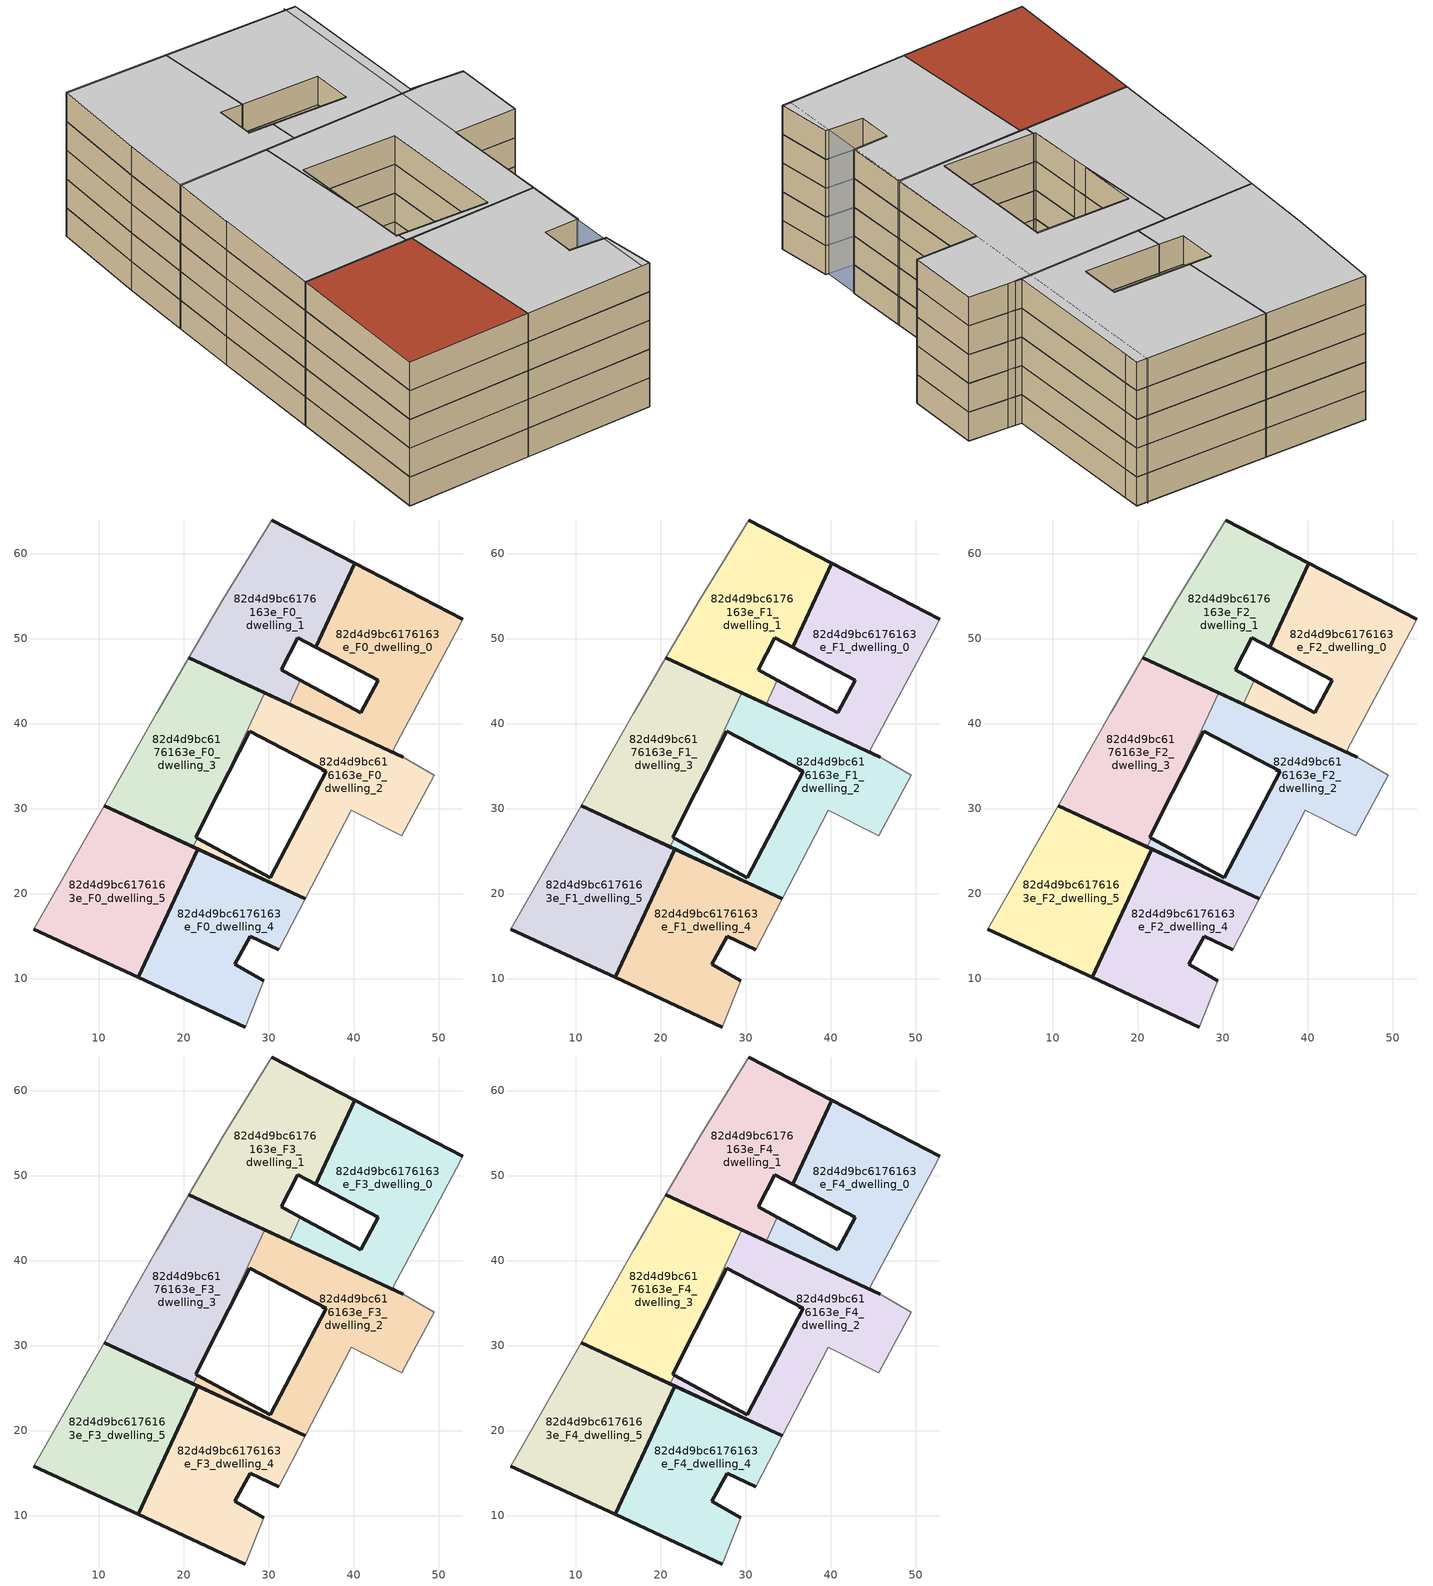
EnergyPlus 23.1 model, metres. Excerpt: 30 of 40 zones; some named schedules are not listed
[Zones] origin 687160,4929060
82d4d9bc6176163e_F0_dwelling_0
 floor ground (EU_floor_Construction): 45.83,36.04 44.6,36.77 52.02,50.81 52.78,52.29 40.11,58.87 35.52,48.97 42.85,45.1 40.82,41.25 33.71,45.07 32.41,42.26 z0
 wall outside (EU_wall_Construction): 45.83,36.04 32.41,42.26 / 33.71,45.07 40.82,41.25 42.85,45.1 35.52,48.97 40.11,58.87 52.78,52.29 z0:3
 wall adiabatic (EU_wall_Construction): 52.78,52.29 52.02,50.81 44.6,36.77 45.83,36.04 z0:3
 wall to 82d4d9bc6176163e_F0_dwelling_1 (EU_wall_Construction): 32.41,42.26 33.71,45.07 z0:3
82d4d9bc6176163e_F0_dwelling_1
 floor ground (EU_floor_Construction): 33.71,45.07 31.43,46.3 33.42,50.07 35.52,48.97 40.11,58.87 30.36,63.94 24.56,54.54 20.59,47.75 32.41,42.26 z0
 wall outside (EU_wall_Construction): 32.41,42.26 20.59,47.75 / 30.36,63.94 40.11,58.87 35.52,48.97 33.42,50.07 31.43,46.3 33.71,45.07 z0:3
 wall adiabatic (EU_wall_Construction): 20.59,47.75 24.56,54.54 30.36,63.94 z0:3
82d4d9bc6176163e_F0_dwelling_2
 floor ground (EU_floor_Construction): 45.61,26.82 49.44,33.89 45.83,36.04 29.5,43.61 24.05,31.85 27.78,39.09 36.73,34.41 30.14,21.87 21.58,26.53 21.09,25.48 34.27,19.37 39.67,29.8 z0
 wall outside (EU_wall_Construction): 21.58,26.53 30.14,21.87 36.73,34.41 27.78,39.09 24.05,31.85 / 29.5,43.61 45.83,36.04 / 34.27,19.37 21.09,25.48 z0:3
 wall adiabatic (EU_wall_Construction): 45.83,36.04 49.44,33.89 45.61,26.82 39.67,29.8 34.27,19.37 z0:3
 wall to 82d4d9bc6176163e_F0_dwelling_3 (EU_wall_Construction): 21.09,25.48 21.58,26.53 / 24.05,31.85 29.5,43.61 z0:3
82d4d9bc6176163e_F0_dwelling_3
 floor ground (EU_floor_Construction): 21.58,26.53 21.37,26.64 24.05,31.85 29.5,43.61 20.59,47.75 16.84,41.32 16.81,41.26 10.61,30.35 21.09,25.48 z0
 wall outside (EU_wall_Construction): 20.59,47.75 29.5,43.61 / 24.05,31.85 21.37,26.64 21.58,26.53 / 21.09,25.48 10.61,30.35 z0:3
 wall adiabatic (EU_wall_Construction): 10.61,30.35 16.81,41.26 16.84,41.32 20.59,47.75 z0:3
82d4d9bc6176163e_F0_dwelling_4
 floor ground (EU_floor_Construction): 27.21,4.3 29.42,9.73 26.01,11.7 27.8,14.97 31.18,13.4 34.27,19.37 21.63,25.24 14.62,10.14 z0
 wall outside (EU_wall_Construction): 31.18,13.4 27.8,14.97 26.01,11.7 29.42,9.73 / 27.21,4.3 14.62,10.14 21.63,25.24 34.27,19.37 z0:3
 wall adiabatic (EU_wall_Construction): 34.27,19.37 31.18,13.4 / 29.42,9.73 27.21,4.3 z0:3
82d4d9bc6176163e_F0_dwelling_5
 floor ground (EU_floor_Construction): 14.62,10.14 21.63,25.24 10.61,30.35 2.37,15.82 z0
 wall outside (EU_wall_Construction): 10.61,30.35 21.63,25.24 14.62,10.14 2.37,15.82 z0:3
 wall adiabatic (EU_wall_Construction): 2.37,15.82 10.61,30.35 z0:3
82d4d9bc6176163e_F1_dwelling_0
 floor to 82d4d9bc6176163e_F0_dwelling_0 (EU_floor_Construction): 45.83,36.04 44.6,36.77 52.02,50.81 52.78,52.29 40.11,58.87 35.52,48.97 42.85,45.1 40.82,41.25 33.71,45.07 32.41,42.26 z3
 wall outside (EU_wall_Construction): 45.83,36.04 32.41,42.26 / 33.71,45.07 40.82,41.25 42.85,45.1 35.52,48.97 40.11,58.87 52.78,52.29 z3:6
 wall adiabatic (EU_wall_Construction): 52.78,52.29 52.02,50.81 44.6,36.77 45.83,36.04 z3:6
 wall to 82d4d9bc6176163e_F1_dwelling_1 (EU_wall_Construction): 32.41,42.26 33.71,45.07 z3:6
82d4d9bc6176163e_F1_dwelling_1
 floor to 82d4d9bc6176163e_F0_dwelling_1 (EU_floor_Construction): 33.71,45.07 31.43,46.3 33.42,50.07 35.52,48.97 40.11,58.87 30.36,63.94 24.56,54.54 20.59,47.75 32.41,42.26 z3
 wall outside (EU_wall_Construction): 32.41,42.26 20.59,47.75 / 30.36,63.94 40.11,58.87 35.52,48.97 33.42,50.07 31.43,46.3 33.71,45.07 z3:6
 wall adiabatic (EU_wall_Construction): 20.59,47.75 24.56,54.54 30.36,63.94 z3:6
82d4d9bc6176163e_F1_dwelling_2
 floor to 82d4d9bc6176163e_F0_dwelling_2 (EU_floor_Construction): 45.61,26.82 49.44,33.89 45.83,36.04 29.5,43.61 24.04,31.85 27.78,39.09 36.73,34.41 30.14,21.87 21.58,26.53 21.09,25.48 34.27,19.37 39.67,29.8 z3
 wall outside (EU_wall_Construction): 21.58,26.53 30.14,21.87 36.73,34.41 27.78,39.09 24.05,31.85 / 29.5,43.61 45.83,36.04 / 34.27,19.37 21.09,25.48 z3:6
 wall adiabatic (EU_wall_Construction): 45.83,36.04 49.44,33.89 45.61,26.82 39.67,29.8 34.27,19.37 z3:6
 wall to 82d4d9bc6176163e_F1_dwelling_3 (EU_wall_Construction): 21.09,25.48 21.58,26.53 / 24.05,31.85 29.5,43.61 z3:6
82d4d9bc6176163e_F1_dwelling_3
 floor to 82d4d9bc6176163e_F0_dwelling_3 (EU_floor_Construction): 21.58,26.53 21.37,26.64 24.04,31.85 29.5,43.61 20.59,47.75 16.84,41.32 16.81,41.26 10.61,30.35 21.09,25.48 z3
 wall outside (EU_wall_Construction): 20.59,47.75 29.5,43.61 / 24.05,31.85 21.37,26.64 21.58,26.53 / 21.09,25.48 10.61,30.35 z3:6
 wall adiabatic (EU_wall_Construction): 10.61,30.35 16.81,41.26 16.84,41.32 20.59,47.75 z3:6
82d4d9bc6176163e_F1_dwelling_4
 floor to 82d4d9bc6176163e_F0_dwelling_4 (EU_floor_Construction): 27.21,4.3 29.42,9.73 26.01,11.7 27.8,14.97 31.18,13.4 34.27,19.37 21.63,25.24 14.62,10.14 z3
 wall outside (EU_wall_Construction): 31.18,13.4 27.8,14.97 26.01,11.7 29.42,9.73 / 27.21,4.3 14.62,10.14 21.63,25.24 34.27,19.37 z3:6
 wall adiabatic (EU_wall_Construction): 34.27,19.37 31.18,13.4 / 29.42,9.73 27.21,4.3 z3:6
82d4d9bc6176163e_F1_dwelling_5
 floor to 82d4d9bc6176163e_F0_dwelling_5 (EU_floor_Construction): 14.62,10.14 21.63,25.24 10.61,30.35 2.37,15.82 z3
 wall outside (EU_wall_Construction): 10.61,30.35 21.63,25.24 14.62,10.14 2.37,15.82 z3:6
 wall adiabatic (EU_wall_Construction): 2.37,15.82 10.61,30.35 z3:6
82d4d9bc6176163e_F2_dwelling_0
 floor to 82d4d9bc6176163e_F1_dwelling_0 (EU_floor_Construction): 45.83,36.04 44.6,36.77 52.02,50.81 52.78,52.29 40.11,58.87 35.52,48.97 42.85,45.1 40.82,41.25 33.71,45.07 32.41,42.26 z6
 wall outside (EU_wall_Construction): 45.83,36.04 32.41,42.26 / 33.71,45.07 40.82,41.25 42.85,45.1 35.52,48.97 40.11,58.87 52.78,52.29 z6:9
 wall adiabatic (EU_wall_Construction): 52.78,52.29 52.02,50.81 44.6,36.77 45.83,36.04 z6:9
 wall to 82d4d9bc6176163e_F2_dwelling_1 (EU_wall_Construction): 32.41,42.26 33.71,45.07 z6:9
82d4d9bc6176163e_F2_dwelling_1
 floor to 82d4d9bc6176163e_F1_dwelling_1 (EU_floor_Construction): 33.71,45.07 31.43,46.3 33.42,50.07 35.52,48.97 40.11,58.87 30.36,63.94 24.56,54.54 20.59,47.75 32.41,42.26 z6
 wall outside (EU_wall_Construction): 32.41,42.26 20.59,47.75 / 30.36,63.94 40.11,58.87 35.52,48.97 33.42,50.07 31.43,46.3 33.71,45.07 z6:9
 wall adiabatic (EU_wall_Construction): 20.59,47.75 24.56,54.54 30.36,63.94 z6:9
82d4d9bc6176163e_F2_dwelling_2
 floor to 82d4d9bc6176163e_F1_dwelling_2 (EU_floor_Construction): 45.61,26.82 49.44,33.89 45.83,36.04 29.5,43.61 24.04,31.85 27.78,39.09 36.73,34.41 30.14,21.87 21.58,26.53 21.09,25.48 34.27,19.37 39.67,29.8 z6
 wall outside (EU_wall_Construction): 21.58,26.53 30.14,21.87 36.73,34.41 27.78,39.09 24.05,31.85 / 29.5,43.61 45.83,36.04 / 34.27,19.37 21.09,25.48 z6:9
 wall adiabatic (EU_wall_Construction): 45.83,36.04 49.44,33.89 45.61,26.82 39.67,29.8 34.27,19.37 z6:9
 wall to 82d4d9bc6176163e_F2_dwelling_3 (EU_wall_Construction): 21.09,25.48 21.58,26.53 / 24.05,31.85 29.5,43.61 z6:9
82d4d9bc6176163e_F2_dwelling_3
 floor to 82d4d9bc6176163e_F1_dwelling_3 (EU_floor_Construction): 21.58,26.53 21.37,26.64 24.04,31.85 29.5,43.61 20.59,47.75 16.84,41.32 16.81,41.26 10.61,30.35 21.09,25.48 z6
 wall outside (EU_wall_Construction): 20.59,47.75 29.5,43.61 / 24.05,31.85 21.37,26.64 21.58,26.53 / 21.09,25.48 10.61,30.35 z6:9
 wall adiabatic (EU_wall_Construction): 10.61,30.35 16.81,41.26 16.84,41.32 20.59,47.75 z6:9
82d4d9bc6176163e_F2_dwelling_4
 floor to 82d4d9bc6176163e_F1_dwelling_4 (EU_floor_Construction): 27.21,4.3 29.42,9.73 26.01,11.7 27.8,14.97 31.18,13.4 34.27,19.37 21.63,25.24 14.62,10.14 z6
 wall outside (EU_wall_Construction): 31.18,13.4 27.8,14.97 26.01,11.7 29.42,9.73 / 27.21,4.3 14.62,10.14 21.63,25.24 34.27,19.37 z6:9
 wall adiabatic (EU_wall_Construction): 34.27,19.37 31.18,13.4 / 29.42,9.73 27.21,4.3 z6:9
82d4d9bc6176163e_F2_dwelling_5
 floor to 82d4d9bc6176163e_F1_dwelling_5 (EU_floor_Construction): 14.62,10.14 21.63,25.24 10.61,30.35 2.37,15.82 z6
 wall outside (EU_wall_Construction): 10.61,30.35 21.63,25.24 14.62,10.14 2.37,15.82 z6:9
 wall adiabatic (EU_wall_Construction): 2.37,15.82 10.61,30.35 z6:9
82d4d9bc6176163e_F3_dwelling_0
 floor to 82d4d9bc6176163e_F2_dwelling_0 (EU_floor_Construction): 45.83,36.04 44.6,36.77 52.02,50.81 52.78,52.29 40.11,58.87 35.52,48.97 42.85,45.1 40.82,41.25 33.71,45.07 32.41,42.26 z9
 wall outside (EU_wall_Construction): 45.83,36.04 32.41,42.26 / 33.71,45.07 40.82,41.25 42.85,45.1 35.52,48.97 40.11,58.87 52.78,52.29 z9:12
 wall adiabatic (EU_wall_Construction): 52.78,52.29 52.02,50.81 44.6,36.77 45.83,36.04 z9:12
 wall to 82d4d9bc6176163e_F3_dwelling_1 (EU_wall_Construction): 32.41,42.26 33.71,45.07 z9:12
82d4d9bc6176163e_F3_dwelling_1
 floor to 82d4d9bc6176163e_F2_dwelling_1 (EU_floor_Construction): 33.71,45.07 31.43,46.3 33.42,50.07 35.52,48.97 40.11,58.87 30.36,63.94 24.56,54.54 20.59,47.75 32.41,42.26 z9
 wall outside (EU_wall_Construction): 32.41,42.26 20.59,47.75 / 30.36,63.94 40.11,58.87 35.52,48.97 33.42,50.07 31.43,46.3 33.71,45.07 z9:12
 wall adiabatic (EU_wall_Construction): 20.59,47.75 24.56,54.54 30.36,63.94 z9:12
82d4d9bc6176163e_F3_dwelling_2
 floor to 82d4d9bc6176163e_F2_dwelling_2 (EU_floor_Construction): 45.61,26.82 49.44,33.89 45.83,36.04 29.5,43.61 24.04,31.85 27.78,39.09 36.73,34.41 30.14,21.87 21.58,26.53 21.09,25.48 34.27,19.37 39.67,29.8 z9
 wall outside (EU_wall_Construction): 21.58,26.53 30.14,21.87 36.73,34.41 27.78,39.09 24.05,31.85 / 29.5,43.61 45.83,36.04 / 34.27,19.37 21.09,25.48 z9:12
 wall adiabatic (EU_wall_Construction): 45.83,36.04 49.44,33.89 45.61,26.82 39.67,29.8 34.27,19.37 z9:12
 wall to 82d4d9bc6176163e_F3_dwelling_3 (EU_wall_Construction): 21.09,25.48 21.58,26.53 / 24.05,31.85 29.5,43.61 z9:12
82d4d9bc6176163e_F3_dwelling_3
 floor to 82d4d9bc6176163e_F2_dwelling_3 (EU_floor_Construction): 21.58,26.53 21.37,26.64 24.04,31.85 29.5,43.61 20.59,47.75 16.84,41.32 16.81,41.26 10.61,30.35 21.09,25.48 z9
 wall outside (EU_wall_Construction): 20.59,47.75 29.5,43.61 / 24.05,31.85 21.37,26.64 21.58,26.53 / 21.09,25.48 10.61,30.35 z9:12
 wall adiabatic (EU_wall_Construction): 10.61,30.35 16.81,41.26 16.84,41.32 20.59,47.75 z9:12
82d4d9bc6176163e_F3_dwelling_4
 floor to 82d4d9bc6176163e_F2_dwelling_4 (EU_floor_Construction): 27.21,4.3 29.42,9.73 26.01,11.7 27.8,14.97 31.18,13.4 34.27,19.37 21.63,25.24 14.62,10.14 z9
 wall outside (EU_wall_Construction): 31.18,13.4 27.8,14.97 26.01,11.7 29.42,9.73 / 27.21,4.3 14.62,10.14 21.63,25.24 34.27,19.37 z9:12
 wall adiabatic (EU_wall_Construction): 34.27,19.37 31.18,13.4 / 29.42,9.73 27.21,4.3 z9:12
82d4d9bc6176163e_F3_dwelling_5
 floor to 82d4d9bc6176163e_F2_dwelling_5 (EU_floor_Construction): 14.62,10.14 21.63,25.24 10.61,30.35 2.37,15.82 z9
 wall outside (EU_wall_Construction): 10.61,30.35 21.63,25.24 14.62,10.14 2.37,15.82 z9:12
 wall adiabatic (EU_wall_Construction): 2.37,15.82 10.61,30.35 z9:12
82d4d9bc6176163e_F4_dwelling_0
 floor to 82d4d9bc6176163e_F3_dwelling_0 (EU_floor_Construction): 45.83,36.04 44.6,36.77 52.02,50.81 52.78,52.29 40.11,58.87 35.52,48.97 42.85,45.1 40.82,41.25 33.71,45.07 32.41,42.26 z12
 wall outside (EU_wall_Construction): 45.83,36.04 32.41,42.26 / 33.71,45.07 40.82,41.25 42.85,45.1 35.52,48.97 40.11,58.87 52.78,52.29 z12:15
 wall adiabatic (EU_wall_Construction): 52.78,52.29 52.02,50.81 44.6,36.77 45.83,36.04 z12:15
 wall to 82d4d9bc6176163e_F4_dwelling_1 (EU_wall_Construction): 32.41,42.26 33.71,45.07 z12:15
 ceiling to 82d4d9bc6176163e_F5_dwelling_0 (EU_floor_Construction): 52.78,52.29 52.02,50.81 44.6,36.77 45.83,36.04 32.41,42.26 33.71,45.07 40.82,41.25 42.85,45.1 35.52,48.97 40.11,58.87 z15
82d4d9bc6176163e_F4_dwelling_1
 floor to 82d4d9bc6176163e_F3_dwelling_1 (EU_floor_Construction): 33.71,45.07 31.43,46.3 33.42,50.07 35.52,48.97 40.11,58.87 30.36,63.94 24.56,54.54 20.59,47.75 32.41,42.26 z12
 wall outside (EU_wall_Construction): 32.41,42.26 20.59,47.75 / 30.36,63.94 40.11,58.87 35.52,48.97 33.42,50.07 31.43,46.3 33.71,45.07 z12:15
 wall adiabatic (EU_wall_Construction): 20.59,47.75 24.56,54.54 30.36,63.94 z12:15
 ceiling to 82d4d9bc6176163e_F5_dwelling_1 (EU_floor_Construction): 40.11,58.87 35.52,48.97 33.42,50.07 31.43,46.3 33.71,45.07 32.41,42.26 20.59,47.75 24.56,54.54 30.36,63.94 z15
82d4d9bc6176163e_F4_dwelling_2
 floor to 82d4d9bc6176163e_F3_dwelling_2 (EU_floor_Construction): 45.61,26.82 49.44,33.89 45.83,36.04 29.5,43.61 24.04,31.85 27.78,39.09 36.73,34.41 30.14,21.87 21.58,26.53 21.09,25.48 34.27,19.37 39.67,29.8 z12
 wall outside (EU_wall_Construction): 21.58,26.53 30.14,21.87 36.73,34.41 27.78,39.09 24.05,31.85 / 29.5,43.61 45.83,36.04 / 34.27,19.37 21.09,25.48 z12:15
 wall adiabatic (EU_wall_Construction): 45.83,36.04 49.44,33.89 45.61,26.82 39.67,29.8 34.27,19.37 z12:15
 wall to 82d4d9bc6176163e_F4_dwelling_3 (EU_wall_Construction): 21.09,25.48 21.58,26.53 / 24.05,31.85 29.5,43.61 z12:15
 ceiling to 82d4d9bc6176163e_F5_dwelling_2 (EU_floor_Construction): 45.83,36.04 49.44,33.89 45.61,26.82 39.67,29.8 34.27,19.37 21.09,25.48 21.58,26.53 30.14,21.87 36.73,34.41 27.78,39.09 24.04,31.85 29.5,43.61 z15
82d4d9bc6176163e_F4_dwelling_3
 floor to 82d4d9bc6176163e_F3_dwelling_3 (EU_floor_Construction): 21.58,26.53 21.37,26.64 24.04,31.85 29.5,43.61 20.59,47.75 16.84,41.32 16.81,41.26 10.61,30.35 21.09,25.48 z12
 wall outside (EU_wall_Construction): 20.59,47.75 29.5,43.61 / 24.05,31.85 21.37,26.64 21.58,26.53 / 21.09,25.48 10.61,30.35 z12:15
 wall adiabatic (EU_wall_Construction): 10.61,30.35 16.81,41.26 16.84,41.32 20.59,47.75 z12:15
 ceiling to 82d4d9bc6176163e_F5_dwelling_3 (EU_floor_Construction): 29.5,43.61 24.04,31.85 21.37,26.64 21.58,26.53 21.09,25.48 10.61,30.35 16.81,41.26 16.84,41.32 20.59,47.75 z15
82d4d9bc6176163e_F4_dwelling_4
 floor to 82d4d9bc6176163e_F3_dwelling_4 (EU_floor_Construction): 27.21,4.3 29.42,9.73 26.01,11.7 27.8,14.97 31.18,13.4 34.27,19.37 21.63,25.24 14.62,10.14 z12
 wall outside (EU_wall_Construction): 31.18,13.4 27.8,14.97 26.01,11.7 29.42,9.73 / 27.21,4.3 14.62,10.14 21.63,25.24 34.27,19.37 z12:15
 wall adiabatic (EU_wall_Construction): 34.27,19.37 31.18,13.4 / 29.42,9.73 27.21,4.3 z12:15
 ceiling to 82d4d9bc6176163e_F5_dwelling_4 (EU_floor_Construction): 34.27,19.37 31.18,13.4 27.8,14.97 26.01,11.7 29.42,9.73 27.21,4.3 14.62,10.14 21.63,25.24 z15
82d4d9bc6176163e_F4_dwelling_5
 floor to 82d4d9bc6176163e_F3_dwelling_5 (EU_floor_Construction): 14.62,10.14 21.63,25.24 10.61,30.35 2.37,15.82 z12
 wall outside (EU_wall_Construction): 10.61,30.35 21.63,25.24 14.62,10.14 2.37,15.82 z12:15
 wall adiabatic (EU_wall_Construction): 2.37,15.82 10.61,30.35 z12:15
 roof outside (EU_roof_Construction): 21.63,25.24 14.62,10.14 2.37,15.82 10.61,30.35 z15
shading: 26.42,4.72 51.9,52.96 z0:15
[Building]
EU S2 Campaign: North Axis=0; Terrain=City; Solar Distribution=FullExterior
[Site:Location]
Bologna: Latitude=44.5; Longitude=11.25; Time Zone=1; Elevation=37
[SizingPeriod:WeatherFileDays]
AnnualSizingPeriod: Begin Month=1; Begin Day of Month=1; End Month=12; End Day of Month=31; Day of Week for Start Day=Monday; Use Weather File Daylight Saving Period=No; Use Weather File Rain and Snow Indicators=No
[MATERIAL]
EU_InternalMass_Material: Roughness=MediumRough; Thickness=0.1; Conductivity=1; Density=1800; Specific Heat=900; Thermal Absorptance=0.9; Solar Absorptance=0.7; Visible Absorptance=0.7
[MATERIAL:NOMASS] Roughness=MediumRough; Thermal Absorptance=0.9; Solar Absorptance=0.7; Visible Absorptance=0.7
Name | Thermal Resistance
EU_wall_NoMass | 0.890213
EU_roof_NoMass | 0.636128
EU_floor_NoMass | 0.79516
[CONSTRUCTION]
EU_wall_Construction: EU_wall_NoMass
EU_roof_Construction: EU_roof_NoMass
EU_floor_Construction: EU_floor_NoMass
EU_InternalMass_Construction: EU_InternalMass_Material
[ZONE] Type=1; Multiplier=1; Ceiling Height=autocalculate; Floor Area=autocalculate; Part of Total Floor Area=Yes
Name | Volume
82d4d9bc6176163e_F0_dwelling_0; 82d4d9bc6176163e_F1_dwelling_0; 82d4d9bc6176163e_F2_dwelling_0; 82d4d9bc6176163e_F3_dwelling_0; 82d4d9bc6176163e_F4_dwelling_0 | 640.463
82d4d9bc6176163e_F0_dwelling_1; 82d4d9bc6176163e_F1_dwelling_1; 82d4d9bc6176163e_F2_dwelling_1; 82d4d9bc6176163e_F3_dwelling_1; 82d4d9bc6176163e_F4_dwelling_1 | 640.449
82d4d9bc6176163e_F0_dwelling_2 | 640.475
82d4d9bc6176163e_F1_dwelling_2; 82d4d9bc6176163e_F2_dwelling_2; 82d4d9bc6176163e_F3_dwelling_2; 82d4d9bc6176163e_F4_dwelling_2 | 640.474
82d4d9bc6176163e_F0_dwelling_3 | 640.473
82d4d9bc6176163e_F1_dwelling_3; 82d4d9bc6176163e_F2_dwelling_3; 82d4d9bc6176163e_F3_dwelling_3; 82d4d9bc6176163e_F4_dwelling_3 | 640.472
82d4d9bc6176163e_F0_dwelling_4 | 640.47
82d4d9bc6176163e_F1_dwelling_4; 82d4d9bc6176163e_F2_dwelling_4; 82d4d9bc6176163e_F3_dwelling_4; 82d4d9bc6176163e_F4_dwelling_4 | 640.469
82d4d9bc6176163e_F0_dwelling_5 | 640.465
82d4d9bc6176163e_F1_dwelling_5; 82d4d9bc6176163e_F2_dwelling_5; 82d4d9bc6176163e_F3_dwelling_5; 82d4d9bc6176163e_F4_dwelling_5 | 640.464
[INTERNALMASS] Construction=EU_InternalMass_Construction
Name | Zone or ZoneList | Surface Area
82d4d9bc6176163e_F0_dwelling_0_EU_InternalMass | 82d4d9bc6176163e_F0_dwelling_0 | 213.487
82d4d9bc6176163e_F0_dwelling_1_EU_InternalMass | 82d4d9bc6176163e_F0_dwelling_1 | 213.484
82d4d9bc6176163e_F0_dwelling_2_EU_InternalMass | 82d4d9bc6176163e_F0_dwelling_2 | 213.49
82d4d9bc6176163e_F0_dwelling_3_EU_InternalMass | 82d4d9bc6176163e_F0_dwelling_3 | 213.491
82d4d9bc6176163e_F0_dwelling_4_EU_InternalMass | 82d4d9bc6176163e_F0_dwelling_4 | 213.49
82d4d9bc6176163e_F0_dwelling_5_EU_InternalMass | 82d4d9bc6176163e_F0_dwelling_5 | 213.488
82d4d9bc6176163e_F1_dwelling_0_EU_InternalMass | 82d4d9bc6176163e_F1_dwelling_0 | 213.487
82d4d9bc6176163e_F1_dwelling_1_EU_InternalMass | 82d4d9bc6176163e_F1_dwelling_1 | 213.484
82d4d9bc6176163e_F1_dwelling_2_EU_InternalMass | 82d4d9bc6176163e_F1_dwelling_2 | 213.49
82d4d9bc6176163e_F1_dwelling_3_EU_InternalMass | 82d4d9bc6176163e_F1_dwelling_3 | 213.491
82d4d9bc6176163e_F1_dwelling_4_EU_InternalMass | 82d4d9bc6176163e_F1_dwelling_4 | 213.49
82d4d9bc6176163e_F1_dwelling_5_EU_InternalMass | 82d4d9bc6176163e_F1_dwelling_5 | 213.488
82d4d9bc6176163e_F2_dwelling_0_EU_InternalMass | 82d4d9bc6176163e_F2_dwelling_0 | 213.487
82d4d9bc6176163e_F2_dwelling_1_EU_InternalMass | 82d4d9bc6176163e_F2_dwelling_1 | 213.484
82d4d9bc6176163e_F2_dwelling_2_EU_InternalMass | 82d4d9bc6176163e_F2_dwelling_2 | 213.49
82d4d9bc6176163e_F2_dwelling_3_EU_InternalMass | 82d4d9bc6176163e_F2_dwelling_3 | 213.491
82d4d9bc6176163e_F2_dwelling_4_EU_InternalMass | 82d4d9bc6176163e_F2_dwelling_4 | 213.49
82d4d9bc6176163e_F2_dwelling_5_EU_InternalMass | 82d4d9bc6176163e_F2_dwelling_5 | 213.488
82d4d9bc6176163e_F3_dwelling_0_EU_InternalMass | 82d4d9bc6176163e_F3_dwelling_0 | 213.487
82d4d9bc6176163e_F3_dwelling_1_EU_InternalMass | 82d4d9bc6176163e_F3_dwelling_1 | 213.484
82d4d9bc6176163e_F3_dwelling_2_EU_InternalMass | 82d4d9bc6176163e_F3_dwelling_2 | 213.49
82d4d9bc6176163e_F3_dwelling_3_EU_InternalMass | 82d4d9bc6176163e_F3_dwelling_3 | 213.491
82d4d9bc6176163e_F3_dwelling_4_EU_InternalMass | 82d4d9bc6176163e_F3_dwelling_4 | 213.49
82d4d9bc6176163e_F3_dwelling_5_EU_InternalMass | 82d4d9bc6176163e_F3_dwelling_5 | 213.488
82d4d9bc6176163e_F4_dwelling_0_EU_InternalMass | 82d4d9bc6176163e_F4_dwelling_0 | 213.487
82d4d9bc6176163e_F4_dwelling_1_EU_InternalMass | 82d4d9bc6176163e_F4_dwelling_1 | 213.484
82d4d9bc6176163e_F4_dwelling_2_EU_InternalMass | 82d4d9bc6176163e_F4_dwelling_2 | 213.49
82d4d9bc6176163e_F4_dwelling_3_EU_InternalMass | 82d4d9bc6176163e_F4_dwelling_3 | 213.491
82d4d9bc6176163e_F4_dwelling_4_EU_InternalMass | 82d4d9bc6176163e_F4_dwelling_4 | 213.49
82d4d9bc6176163e_F4_dwelling_5_EU_InternalMass | 82d4d9bc6176163e_F4_dwelling_5 | 213.488
[OTHEREQUIPMENT] Fuel Type=Electricity; Design Level Calculation Method=Watts/Area; Power per Zone Floor Area=1; Fraction Latent=0; Fraction Radiant=0; Fraction Lost=0; Carbon Dioxide Generation Rate=0; EndUse Subcategory=EU_Step8_InternalGains
Name | Zone or ZoneList or Space or SpaceList | Schedule
EU_Step8_InternalGain_82d4d9bc6176163e_F0_dwelling_0_f000 | 82d4d9bc6176163e_F0_dwelling_0 | EU_Step8_GainSchedule_82d4d9bc6176163e_F0_dwelling_0_f000
EU_Step8_InternalGain_82d4d9bc6176163e_F0_dwelling_1_f000 | 82d4d9bc6176163e_F0_dwelling_1 | EU_Step8_GainSchedule_82d4d9bc6176163e_F0_dwelling_1_f000
EU_Step8_InternalGain_82d4d9bc6176163e_F0_dwelling_2_f000 | 82d4d9bc6176163e_F0_dwelling_2 | EU_Step8_GainSchedule_82d4d9bc6176163e_F0_dwelling_2_f000
EU_Step8_InternalGain_82d4d9bc6176163e_F0_dwelling_3_f000 | 82d4d9bc6176163e_F0_dwelling_3 | EU_Step8_GainSchedule_82d4d9bc6176163e_F0_dwelling_3_f000
EU_Step8_InternalGain_82d4d9bc6176163e_F0_dwelling_4_f000 | 82d4d9bc6176163e_F0_dwelling_4 | EU_Step8_GainSchedule_82d4d9bc6176163e_F0_dwelling_4_f000
EU_Step8_InternalGain_82d4d9bc6176163e_F0_dwelling_5_f000 | 82d4d9bc6176163e_F0_dwelling_5 | EU_Step8_GainSchedule_82d4d9bc6176163e_F0_dwelling_5_f000
EU_Step8_InternalGain_82d4d9bc6176163e_F1_dwelling_0_f000 | 82d4d9bc6176163e_F1_dwelling_0 | EU_Step8_GainSchedule_82d4d9bc6176163e_F1_dwelling_0_f000
EU_Step8_InternalGain_82d4d9bc6176163e_F1_dwelling_1_f000 | 82d4d9bc6176163e_F1_dwelling_1 | EU_Step8_GainSchedule_82d4d9bc6176163e_F1_dwelling_1_f000
EU_Step8_InternalGain_82d4d9bc6176163e_F1_dwelling_2_f000 | 82d4d9bc6176163e_F1_dwelling_2 | EU_Step8_GainSchedule_82d4d9bc6176163e_F1_dwelling_2_f000
EU_Step8_InternalGain_82d4d9bc6176163e_F1_dwelling_3_f000 | 82d4d9bc6176163e_F1_dwelling_3 | EU_Step8_GainSchedule_82d4d9bc6176163e_F1_dwelling_3_f000
EU_Step8_InternalGain_82d4d9bc6176163e_F1_dwelling_4_f000 | 82d4d9bc6176163e_F1_dwelling_4 | EU_Step8_GainSchedule_82d4d9bc6176163e_F1_dwelling_4_f000
EU_Step8_InternalGain_82d4d9bc6176163e_F1_dwelling_5_f000 | 82d4d9bc6176163e_F1_dwelling_5 | EU_Step8_GainSchedule_82d4d9bc6176163e_F1_dwelling_5_f000
EU_Step8_InternalGain_82d4d9bc6176163e_F2_dwelling_0_f000 | 82d4d9bc6176163e_F2_dwelling_0 | EU_Step8_GainSchedule_82d4d9bc6176163e_F2_dwelling_0_f000
EU_Step8_InternalGain_82d4d9bc6176163e_F2_dwelling_1_f000 | 82d4d9bc6176163e_F2_dwelling_1 | EU_Step8_GainSchedule_82d4d9bc6176163e_F2_dwelling_1_f000
EU_Step8_InternalGain_82d4d9bc6176163e_F2_dwelling_2_f000 | 82d4d9bc6176163e_F2_dwelling_2 | EU_Step8_GainSchedule_82d4d9bc6176163e_F2_dwelling_2_f000
EU_Step8_InternalGain_82d4d9bc6176163e_F2_dwelling_3_f000 | 82d4d9bc6176163e_F2_dwelling_3 | EU_Step8_GainSchedule_82d4d9bc6176163e_F2_dwelling_3_f000
EU_Step8_InternalGain_82d4d9bc6176163e_F2_dwelling_4_f000 | 82d4d9bc6176163e_F2_dwelling_4 | EU_Step8_GainSchedule_82d4d9bc6176163e_F2_dwelling_4_f000
EU_Step8_InternalGain_82d4d9bc6176163e_F2_dwelling_5_f000 | 82d4d9bc6176163e_F2_dwelling_5 | EU_Step8_GainSchedule_82d4d9bc6176163e_F2_dwelling_5_f000
EU_Step8_InternalGain_82d4d9bc6176163e_F3_dwelling_0_f000 | 82d4d9bc6176163e_F3_dwelling_0 | EU_Step8_GainSchedule_82d4d9bc6176163e_F3_dwelling_0_f000
EU_Step8_InternalGain_82d4d9bc6176163e_F3_dwelling_1_f000 | 82d4d9bc6176163e_F3_dwelling_1 | EU_Step8_GainSchedule_82d4d9bc6176163e_F3_dwelling_1_f000
EU_Step8_InternalGain_82d4d9bc6176163e_F3_dwelling_2_f000 | 82d4d9bc6176163e_F3_dwelling_2 | EU_Step8_GainSchedule_82d4d9bc6176163e_F3_dwelling_2_f000
EU_Step8_InternalGain_82d4d9bc6176163e_F3_dwelling_3_f000 | 82d4d9bc6176163e_F3_dwelling_3 | EU_Step8_GainSchedule_82d4d9bc6176163e_F3_dwelling_3_f000
EU_Step8_InternalGain_82d4d9bc6176163e_F3_dwelling_4_f000 | 82d4d9bc6176163e_F3_dwelling_4 | EU_Step8_GainSchedule_82d4d9bc6176163e_F3_dwelling_4_f000
EU_Step8_InternalGain_82d4d9bc6176163e_F3_dwelling_5_f000 | 82d4d9bc6176163e_F3_dwelling_5 | EU_Step8_GainSchedule_82d4d9bc6176163e_F3_dwelling_5_f000
EU_Step8_InternalGain_82d4d9bc6176163e_F4_dwelling_0_f000 | 82d4d9bc6176163e_F4_dwelling_0 | EU_Step8_GainSchedule_82d4d9bc6176163e_F4_dwelling_0_f000
EU_Step8_InternalGain_82d4d9bc6176163e_F4_dwelling_1_f000 | 82d4d9bc6176163e_F4_dwelling_1 | EU_Step8_GainSchedule_82d4d9bc6176163e_F4_dwelling_1_f000
EU_Step8_InternalGain_82d4d9bc6176163e_F4_dwelling_2_f000 | 82d4d9bc6176163e_F4_dwelling_2 | EU_Step8_GainSchedule_82d4d9bc6176163e_F4_dwelling_2_f000
EU_Step8_InternalGain_82d4d9bc6176163e_F4_dwelling_3_f000 | 82d4d9bc6176163e_F4_dwelling_3 | EU_Step8_GainSchedule_82d4d9bc6176163e_F4_dwelling_3_f000
EU_Step8_InternalGain_82d4d9bc6176163e_F4_dwelling_4_f000 | 82d4d9bc6176163e_F4_dwelling_4 | EU_Step8_GainSchedule_82d4d9bc6176163e_F4_dwelling_4_f000
EU_Step8_InternalGain_82d4d9bc6176163e_F4_dwelling_5_f000 | 82d4d9bc6176163e_F4_dwelling_5 | EU_Step8_GainSchedule_82d4d9bc6176163e_F4_dwelling_5_f000
[ZONEVENTILATION:DESIGNFLOWRATE] Schedule=EU_AlwaysOn; Design Flow Rate Calculation Method=AirChanges/Hour; Air Changes per Hour=0.718634; Ventilation Type=Natural; Fan Pressure Rise=0; Fan Total Efficiency=1; Constant Term Coefficient=1; Temperature Term Coefficient=0; Velocity Term Coefficient=0; Velocity Squared Term Coefficient=0; Minimum Indoor Temperature=-100; Maximum Indoor Temperature=100; Delta Temperature=-100; Minimum Outdoor Temperature=-100; Maximum Outdoor Temperature=100; Maximum Wind Speed=40
Name | Zone or ZoneList or Space or SpaceList
EU_ConstantAir_82d4d9bc6176163e_F0_dwelling_0 | 82d4d9bc6176163e_F0_dwelling_0
EU_ConstantAir_82d4d9bc6176163e_F0_dwelling_1 | 82d4d9bc6176163e_F0_dwelling_1
EU_ConstantAir_82d4d9bc6176163e_F0_dwelling_2 | 82d4d9bc6176163e_F0_dwelling_2
EU_ConstantAir_82d4d9bc6176163e_F0_dwelling_3 | 82d4d9bc6176163e_F0_dwelling_3
EU_ConstantAir_82d4d9bc6176163e_F0_dwelling_4 | 82d4d9bc6176163e_F0_dwelling_4
EU_ConstantAir_82d4d9bc6176163e_F0_dwelling_5 | 82d4d9bc6176163e_F0_dwelling_5
EU_ConstantAir_82d4d9bc6176163e_F1_dwelling_0 | 82d4d9bc6176163e_F1_dwelling_0
EU_ConstantAir_82d4d9bc6176163e_F1_dwelling_1 | 82d4d9bc6176163e_F1_dwelling_1
EU_ConstantAir_82d4d9bc6176163e_F1_dwelling_2 | 82d4d9bc6176163e_F1_dwelling_2
EU_ConstantAir_82d4d9bc6176163e_F1_dwelling_3 | 82d4d9bc6176163e_F1_dwelling_3
EU_ConstantAir_82d4d9bc6176163e_F1_dwelling_4 | 82d4d9bc6176163e_F1_dwelling_4
EU_ConstantAir_82d4d9bc6176163e_F1_dwelling_5 | 82d4d9bc6176163e_F1_dwelling_5
EU_ConstantAir_82d4d9bc6176163e_F2_dwelling_0 | 82d4d9bc6176163e_F2_dwelling_0
EU_ConstantAir_82d4d9bc6176163e_F2_dwelling_1 | 82d4d9bc6176163e_F2_dwelling_1
EU_ConstantAir_82d4d9bc6176163e_F2_dwelling_2 | 82d4d9bc6176163e_F2_dwelling_2
EU_ConstantAir_82d4d9bc6176163e_F2_dwelling_3 | 82d4d9bc6176163e_F2_dwelling_3
EU_ConstantAir_82d4d9bc6176163e_F2_dwelling_4 | 82d4d9bc6176163e_F2_dwelling_4
EU_ConstantAir_82d4d9bc6176163e_F2_dwelling_5 | 82d4d9bc6176163e_F2_dwelling_5
EU_ConstantAir_82d4d9bc6176163e_F3_dwelling_0 | 82d4d9bc6176163e_F3_dwelling_0
EU_ConstantAir_82d4d9bc6176163e_F3_dwelling_1 | 82d4d9bc6176163e_F3_dwelling_1
EU_ConstantAir_82d4d9bc6176163e_F3_dwelling_2 | 82d4d9bc6176163e_F3_dwelling_2
EU_ConstantAir_82d4d9bc6176163e_F3_dwelling_3 | 82d4d9bc6176163e_F3_dwelling_3
EU_ConstantAir_82d4d9bc6176163e_F3_dwelling_4 | 82d4d9bc6176163e_F3_dwelling_4
EU_ConstantAir_82d4d9bc6176163e_F3_dwelling_5 | 82d4d9bc6176163e_F3_dwelling_5
EU_ConstantAir_82d4d9bc6176163e_F4_dwelling_0 | 82d4d9bc6176163e_F4_dwelling_0
EU_ConstantAir_82d4d9bc6176163e_F4_dwelling_1 | 82d4d9bc6176163e_F4_dwelling_1
EU_ConstantAir_82d4d9bc6176163e_F4_dwelling_2 | 82d4d9bc6176163e_F4_dwelling_2
EU_ConstantAir_82d4d9bc6176163e_F4_dwelling_3 | 82d4d9bc6176163e_F4_dwelling_3
EU_ConstantAir_82d4d9bc6176163e_F4_dwelling_4 | 82d4d9bc6176163e_F4_dwelling_4
EU_ConstantAir_82d4d9bc6176163e_F4_dwelling_5 | 82d4d9bc6176163e_F4_dwelling_5
[SIZING:ZONE] Zone Cooling Design Supply Air Temperature Input Method=SupplyAirTemperature; Zone Cooling Design Supply Air Temperature=13; Zone Heating Design Supply Air Temperature Input Method=SupplyAirTemperature; Zone Heating Design Supply Air Temperature=50; Zone Cooling Design Supply Air Humidity Ratio=0.008; Zone Heating Design Supply Air Humidity Ratio=0.008; Cooling Design Air Flow Method=DesignDay; Cooling Design Air Flow Rate=0; Cooling Minimum Air Flow per Zone Floor Area=0.000762; Cooling Minimum Air Flow=0; Cooling Minimum Air Flow Fraction=0.2; Heating Design Air Flow Method=DesignDay; Heating Design Air Flow Rate=0; Heating Maximum Air Flow per Zone Floor Area=0.002032; Heating Maximum Air Flow=0.141576; Heating Maximum Air Flow Fraction=0.3; Account for Dedicated Outdoor Air System=No; Dedicated Outdoor Air System Control Strategy=NeutralSupplyAir; Dedicated Outdoor Air Low Setpoint Temperature for Design=autosize; Dedicated Outdoor Air High Setpoint Temperature for Design=autosize; Zone Load Sizing Method=Sensible Load Only No Latent Load; Zone Latent Cooling Design Supply Air Humidity Ratio Input Method=HumidityRatioDifference; Zone Cooling Design Supply Air Humidity Ratio Difference=0.005; Zone Latent Heating Design Supply Air Humidity Ratio Input Method=HumidityRatioDifference; Zone Humidification Design Supply Air Humidity Ratio Difference=0.005
82d4d9bc6176163e_F0_dwelling_0; 82d4d9bc6176163e_F0_dwelling_1; 82d4d9bc6176163e_F0_dwelling_2; 82d4d9bc6176163e_F0_dwelling_3; 82d4d9bc6176163e_F0_dwelling_4; 82d4d9bc6176163e_F0_dwelling_5; 82d4d9bc6176163e_F1_dwelling_0; 82d4d9bc6176163e_F1_dwelling_1; 82d4d9bc6176163e_F1_dwelling_2; 82d4d9bc6176163e_F1_dwelling_3; 82d4d9bc6176163e_F1_dwelling_4; 82d4d9bc6176163e_F1_dwelling_5; 82d4d9bc6176163e_F2_dwelling_0; 82d4d9bc6176163e_F2_dwelling_1; 82d4d9bc6176163e_F2_dwelling_2; 82d4d9bc6176163e_F2_dwelling_3; 82d4d9bc6176163e_F2_dwelling_4; 82d4d9bc6176163e_F2_dwelling_5; 82d4d9bc6176163e_F3_dwelling_0; 82d4d9bc6176163e_F3_dwelling_1; 82d4d9bc6176163e_F3_dwelling_2; 82d4d9bc6176163e_F3_dwelling_3; 82d4d9bc6176163e_F3_dwelling_4; 82d4d9bc6176163e_F3_dwelling_5; 82d4d9bc6176163e_F4_dwelling_0; 82d4d9bc6176163e_F4_dwelling_1; 82d4d9bc6176163e_F4_dwelling_2; 82d4d9bc6176163e_F4_dwelling_3; 82d4d9bc6176163e_F4_dwelling_4; 82d4d9bc6176163e_F4_dwelling_5
[ThermostatSetpoint:DualSetpoint] Heating Setpoint Temperature Schedule=HVACTemplate-Always 20; Cooling Setpoint Temperature Schedule=HVACTemplate-Always 50
EU_HeatOnly_82d4d9bc6176163e_F0_dwelling_0 Dual SP Control; EU_HeatOnly_82d4d9bc6176163e_F0_dwelling_1 Dual SP Control; EU_HeatOnly_82d4d9bc6176163e_F0_dwelling_2 Dual SP Control; EU_HeatOnly_82d4d9bc6176163e_F0_dwelling_3 Dual SP Control; EU_HeatOnly_82d4d9bc6176163e_F0_dwelling_4 Dual SP Control; EU_HeatOnly_82d4d9bc6176163e_F0_dwelling_5 Dual SP Control; EU_HeatOnly_82d4d9bc6176163e_F1_dwelling_0 Dual SP Control; EU_HeatOnly_82d4d9bc6176163e_F1_dwelling_1 Dual SP Control; EU_HeatOnly_82d4d9bc6176163e_F1_dwelling_2 Dual SP Control; EU_HeatOnly_82d4d9bc6176163e_F1_dwelling_3 Dual SP Control; EU_HeatOnly_82d4d9bc6176163e_F1_dwelling_4 Dual SP Control; EU_HeatOnly_82d4d9bc6176163e_F1_dwelling_5 Dual SP Control; EU_HeatOnly_82d4d9bc6176163e_F2_dwelling_0 Dual SP Control; EU_HeatOnly_82d4d9bc6176163e_F2_dwelling_1 Dual SP Control; EU_HeatOnly_82d4d9bc6176163e_F2_dwelling_2 Dual SP Control; EU_HeatOnly_82d4d9bc6176163e_F2_dwelling_3 Dual SP Control; EU_HeatOnly_82d4d9bc6176163e_F2_dwelling_4 Dual SP Control; EU_HeatOnly_82d4d9bc6176163e_F2_dwelling_5 Dual SP Control; EU_HeatOnly_82d4d9bc6176163e_F3_dwelling_0 Dual SP Control; EU_HeatOnly_82d4d9bc6176163e_F3_dwelling_1 Dual SP Control; EU_HeatOnly_82d4d9bc6176163e_F3_dwelling_2 Dual SP Control; EU_HeatOnly_82d4d9bc6176163e_F3_dwelling_3 Dual SP Control; EU_HeatOnly_82d4d9bc6176163e_F3_dwelling_4 Dual SP Control; EU_HeatOnly_82d4d9bc6176163e_F3_dwelling_5 Dual SP Control; EU_HeatOnly_82d4d9bc6176163e_F4_dwelling_0 Dual SP Control; EU_HeatOnly_82d4d9bc6176163e_F4_dwelling_1 Dual SP Control; EU_HeatOnly_82d4d9bc6176163e_F4_dwelling_2 Dual SP Control; EU_HeatOnly_82d4d9bc6176163e_F4_dwelling_3 Dual SP Control; EU_HeatOnly_82d4d9bc6176163e_F4_dwelling_4 Dual SP Control; EU_HeatOnly_82d4d9bc6176163e_F4_dwelling_5 Dual SP Control
[ZoneControl:Thermostat] Control Type Schedule=HVACTemplate-Always 4
Name | Zone or ZoneList | Control
82d4d9bc6176163e_F0_dwelling_0 Thermostat | 82d4d9bc6176163e_F0_dwelling_0 | EU_HeatOnly_82d4d9bc6176163e_F0_dwelling_0 Dual SP Control
82d4d9bc6176163e_F0_dwelling_1 Thermostat | 82d4d9bc6176163e_F0_dwelling_1 | EU_HeatOnly_82d4d9bc6176163e_F0_dwelling_1 Dual SP Control
82d4d9bc6176163e_F0_dwelling_2 Thermostat | 82d4d9bc6176163e_F0_dwelling_2 | EU_HeatOnly_82d4d9bc6176163e_F0_dwelling_2 Dual SP Control
82d4d9bc6176163e_F0_dwelling_3 Thermostat | 82d4d9bc6176163e_F0_dwelling_3 | EU_HeatOnly_82d4d9bc6176163e_F0_dwelling_3 Dual SP Control
82d4d9bc6176163e_F0_dwelling_4 Thermostat | 82d4d9bc6176163e_F0_dwelling_4 | EU_HeatOnly_82d4d9bc6176163e_F0_dwelling_4 Dual SP Control
82d4d9bc6176163e_F0_dwelling_5 Thermostat | 82d4d9bc6176163e_F0_dwelling_5 | EU_HeatOnly_82d4d9bc6176163e_F0_dwelling_5 Dual SP Control
82d4d9bc6176163e_F1_dwelling_0 Thermostat | 82d4d9bc6176163e_F1_dwelling_0 | EU_HeatOnly_82d4d9bc6176163e_F1_dwelling_0 Dual SP Control
82d4d9bc6176163e_F1_dwelling_1 Thermostat | 82d4d9bc6176163e_F1_dwelling_1 | EU_HeatOnly_82d4d9bc6176163e_F1_dwelling_1 Dual SP Control
82d4d9bc6176163e_F1_dwelling_2 Thermostat | 82d4d9bc6176163e_F1_dwelling_2 | EU_HeatOnly_82d4d9bc6176163e_F1_dwelling_2 Dual SP Control
82d4d9bc6176163e_F1_dwelling_3 Thermostat | 82d4d9bc6176163e_F1_dwelling_3 | EU_HeatOnly_82d4d9bc6176163e_F1_dwelling_3 Dual SP Control
82d4d9bc6176163e_F1_dwelling_4 Thermostat | 82d4d9bc6176163e_F1_dwelling_4 | EU_HeatOnly_82d4d9bc6176163e_F1_dwelling_4 Dual SP Control
82d4d9bc6176163e_F1_dwelling_5 Thermostat | 82d4d9bc6176163e_F1_dwelling_5 | EU_HeatOnly_82d4d9bc6176163e_F1_dwelling_5 Dual SP Control
82d4d9bc6176163e_F2_dwelling_0 Thermostat | 82d4d9bc6176163e_F2_dwelling_0 | EU_HeatOnly_82d4d9bc6176163e_F2_dwelling_0 Dual SP Control
82d4d9bc6176163e_F2_dwelling_1 Thermostat | 82d4d9bc6176163e_F2_dwelling_1 | EU_HeatOnly_82d4d9bc6176163e_F2_dwelling_1 Dual SP Control
82d4d9bc6176163e_F2_dwelling_2 Thermostat | 82d4d9bc6176163e_F2_dwelling_2 | EU_HeatOnly_82d4d9bc6176163e_F2_dwelling_2 Dual SP Control
82d4d9bc6176163e_F2_dwelling_3 Thermostat | 82d4d9bc6176163e_F2_dwelling_3 | EU_HeatOnly_82d4d9bc6176163e_F2_dwelling_3 Dual SP Control
82d4d9bc6176163e_F2_dwelling_4 Thermostat | 82d4d9bc6176163e_F2_dwelling_4 | EU_HeatOnly_82d4d9bc6176163e_F2_dwelling_4 Dual SP Control
82d4d9bc6176163e_F2_dwelling_5 Thermostat | 82d4d9bc6176163e_F2_dwelling_5 | EU_HeatOnly_82d4d9bc6176163e_F2_dwelling_5 Dual SP Control
82d4d9bc6176163e_F3_dwelling_0 Thermostat | 82d4d9bc6176163e_F3_dwelling_0 | EU_HeatOnly_82d4d9bc6176163e_F3_dwelling_0 Dual SP Control
82d4d9bc6176163e_F3_dwelling_1 Thermostat | 82d4d9bc6176163e_F3_dwelling_1 | EU_HeatOnly_82d4d9bc6176163e_F3_dwelling_1 Dual SP Control
82d4d9bc6176163e_F3_dwelling_2 Thermostat | 82d4d9bc6176163e_F3_dwelling_2 | EU_HeatOnly_82d4d9bc6176163e_F3_dwelling_2 Dual SP Control
82d4d9bc6176163e_F3_dwelling_3 Thermostat | 82d4d9bc6176163e_F3_dwelling_3 | EU_HeatOnly_82d4d9bc6176163e_F3_dwelling_3 Dual SP Control
82d4d9bc6176163e_F3_dwelling_4 Thermostat | 82d4d9bc6176163e_F3_dwelling_4 | EU_HeatOnly_82d4d9bc6176163e_F3_dwelling_4 Dual SP Control
82d4d9bc6176163e_F3_dwelling_5 Thermostat | 82d4d9bc6176163e_F3_dwelling_5 | EU_HeatOnly_82d4d9bc6176163e_F3_dwelling_5 Dual SP Control
82d4d9bc6176163e_F4_dwelling_0 Thermostat | 82d4d9bc6176163e_F4_dwelling_0 | EU_HeatOnly_82d4d9bc6176163e_F4_dwelling_0 Dual SP Control
82d4d9bc6176163e_F4_dwelling_1 Thermostat | 82d4d9bc6176163e_F4_dwelling_1 | EU_HeatOnly_82d4d9bc6176163e_F4_dwelling_1 Dual SP Control
82d4d9bc6176163e_F4_dwelling_2 Thermostat | 82d4d9bc6176163e_F4_dwelling_2 | EU_HeatOnly_82d4d9bc6176163e_F4_dwelling_2 Dual SP Control
82d4d9bc6176163e_F4_dwelling_3 Thermostat | 82d4d9bc6176163e_F4_dwelling_3 | EU_HeatOnly_82d4d9bc6176163e_F4_dwelling_3 Dual SP Control
82d4d9bc6176163e_F4_dwelling_4 Thermostat | 82d4d9bc6176163e_F4_dwelling_4 | EU_HeatOnly_82d4d9bc6176163e_F4_dwelling_4 Dual SP Control
82d4d9bc6176163e_F4_dwelling_5 Thermostat | 82d4d9bc6176163e_F4_dwelling_5 | EU_HeatOnly_82d4d9bc6176163e_F4_dwelling_5 Dual SP Control
[Zone equipment]
82d4d9bc6176163e_F0_dwelling_0: 82d4d9bc6176163e_F0_dwelling_0 Ideal Loads Air System
82d4d9bc6176163e_F0_dwelling_1: 82d4d9bc6176163e_F0_dwelling_1 Ideal Loads Air System
82d4d9bc6176163e_F0_dwelling_2: 82d4d9bc6176163e_F0_dwelling_2 Ideal Loads Air System
82d4d9bc6176163e_F0_dwelling_3: 82d4d9bc6176163e_F0_dwelling_3 Ideal Loads Air System
82d4d9bc6176163e_F0_dwelling_4: 82d4d9bc6176163e_F0_dwelling_4 Ideal Loads Air System
82d4d9bc6176163e_F0_dwelling_5: 82d4d9bc6176163e_F0_dwelling_5 Ideal Loads Air System
82d4d9bc6176163e_F1_dwelling_0: 82d4d9bc6176163e_F1_dwelling_0 Ideal Loads Air System
82d4d9bc6176163e_F1_dwelling_1: 82d4d9bc6176163e_F1_dwelling_1 Ideal Loads Air System
82d4d9bc6176163e_F1_dwelling_2: 82d4d9bc6176163e_F1_dwelling_2 Ideal Loads Air System
82d4d9bc6176163e_F1_dwelling_3: 82d4d9bc6176163e_F1_dwelling_3 Ideal Loads Air System
82d4d9bc6176163e_F1_dwelling_4: 82d4d9bc6176163e_F1_dwelling_4 Ideal Loads Air System
82d4d9bc6176163e_F1_dwelling_5: 82d4d9bc6176163e_F1_dwelling_5 Ideal Loads Air System
82d4d9bc6176163e_F2_dwelling_0: 82d4d9bc6176163e_F2_dwelling_0 Ideal Loads Air System
82d4d9bc6176163e_F2_dwelling_1: 82d4d9bc6176163e_F2_dwelling_1 Ideal Loads Air System
82d4d9bc6176163e_F2_dwelling_2: 82d4d9bc6176163e_F2_dwelling_2 Ideal Loads Air System
82d4d9bc6176163e_F2_dwelling_3: 82d4d9bc6176163e_F2_dwelling_3 Ideal Loads Air System
82d4d9bc6176163e_F2_dwelling_4: 82d4d9bc6176163e_F2_dwelling_4 Ideal Loads Air System
82d4d9bc6176163e_F2_dwelling_5: 82d4d9bc6176163e_F2_dwelling_5 Ideal Loads Air System
82d4d9bc6176163e_F3_dwelling_0: 82d4d9bc6176163e_F3_dwelling_0 Ideal Loads Air System
82d4d9bc6176163e_F3_dwelling_1: 82d4d9bc6176163e_F3_dwelling_1 Ideal Loads Air System
82d4d9bc6176163e_F3_dwelling_2: 82d4d9bc6176163e_F3_dwelling_2 Ideal Loads Air System
82d4d9bc6176163e_F3_dwelling_3: 82d4d9bc6176163e_F3_dwelling_3 Ideal Loads Air System
82d4d9bc6176163e_F3_dwelling_4: 82d4d9bc6176163e_F3_dwelling_4 Ideal Loads Air System
82d4d9bc6176163e_F3_dwelling_5: 82d4d9bc6176163e_F3_dwelling_5 Ideal Loads Air System
82d4d9bc6176163e_F4_dwelling_0: 82d4d9bc6176163e_F4_dwelling_0 Ideal Loads Air System
82d4d9bc6176163e_F4_dwelling_1: 82d4d9bc6176163e_F4_dwelling_1 Ideal Loads Air System
82d4d9bc6176163e_F4_dwelling_2: 82d4d9bc6176163e_F4_dwelling_2 Ideal Loads Air System
82d4d9bc6176163e_F4_dwelling_3: 82d4d9bc6176163e_F4_dwelling_3 Ideal Loads Air System
82d4d9bc6176163e_F4_dwelling_4: 82d4d9bc6176163e_F4_dwelling_4 Ideal Loads Air System
82d4d9bc6176163e_F4_dwelling_5: 82d4d9bc6176163e_F4_dwelling_5 Ideal Loads Air System
[SCHEDULE:CONSTANT]
EU_AlwaysOn: Hourly Value=1
[SCHEDULE:FILE] Column Number=1; Rows to Skip at Top=0; Number of Hours of Data=8760; Column Separator=Comma; Interpolate to Timestep=No; Minutes per Item=60; Adjust Schedule for Daylight Savings=Yes
Name | File
EU_Step8_GainSchedule_82d4d9bc6176163e_F0_dwelling_0_f000 | ../../schedules/82d4d9bc6176163e/82d4d9bc6176163e_F0_dwelling_0_f000_gain.csv
EU_Step8_GainSchedule_82d4d9bc6176163e_F0_dwelling_1_f000 | ../../schedules/82d4d9bc6176163e/82d4d9bc6176163e_F0_dwelling_1_f000_gain.csv
EU_Step8_GainSchedule_82d4d9bc6176163e_F0_dwelling_2_f000 | ../../schedules/82d4d9bc6176163e/82d4d9bc6176163e_F0_dwelling_2_f000_gain.csv
EU_Step8_GainSchedule_82d4d9bc6176163e_F0_dwelling_3_f000 | ../../schedules/82d4d9bc6176163e/82d4d9bc6176163e_F0_dwelling_3_f000_gain.csv
EU_Step8_GainSchedule_82d4d9bc6176163e_F0_dwelling_4_f000 | ../../schedules/82d4d9bc6176163e/82d4d9bc6176163e_F0_dwelling_4_f000_gain.csv
EU_Step8_GainSchedule_82d4d9bc6176163e_F0_dwelling_5_f000 | ../../schedules/82d4d9bc6176163e/82d4d9bc6176163e_F0_dwelling_5_f000_gain.csv
EU_Step8_GainSchedule_82d4d9bc6176163e_F1_dwelling_0_f000 | ../../schedules/82d4d9bc6176163e/82d4d9bc6176163e_F1_dwelling_0_f000_gain.csv
EU_Step8_GainSchedule_82d4d9bc6176163e_F1_dwelling_1_f000 | ../../schedules/82d4d9bc6176163e/82d4d9bc6176163e_F1_dwelling_1_f000_gain.csv
EU_Step8_GainSchedule_82d4d9bc6176163e_F1_dwelling_2_f000 | ../../schedules/82d4d9bc6176163e/82d4d9bc6176163e_F1_dwelling_2_f000_gain.csv
EU_Step8_GainSchedule_82d4d9bc6176163e_F1_dwelling_3_f000 | ../../schedules/82d4d9bc6176163e/82d4d9bc6176163e_F1_dwelling_3_f000_gain.csv
EU_Step8_GainSchedule_82d4d9bc6176163e_F1_dwelling_4_f000 | ../../schedules/82d4d9bc6176163e/82d4d9bc6176163e_F1_dwelling_4_f000_gain.csv
EU_Step8_GainSchedule_82d4d9bc6176163e_F1_dwelling_5_f000 | ../../schedules/82d4d9bc6176163e/82d4d9bc6176163e_F1_dwelling_5_f000_gain.csv
EU_Step8_GainSchedule_82d4d9bc6176163e_F2_dwelling_0_f000 | ../../schedules/82d4d9bc6176163e/82d4d9bc6176163e_F2_dwelling_0_f000_gain.csv
EU_Step8_GainSchedule_82d4d9bc6176163e_F2_dwelling_1_f000 | ../../schedules/82d4d9bc6176163e/82d4d9bc6176163e_F2_dwelling_1_f000_gain.csv
EU_Step8_GainSchedule_82d4d9bc6176163e_F2_dwelling_2_f000 | ../../schedules/82d4d9bc6176163e/82d4d9bc6176163e_F2_dwelling_2_f000_gain.csv
EU_Step8_GainSchedule_82d4d9bc6176163e_F2_dwelling_3_f000 | ../../schedules/82d4d9bc6176163e/82d4d9bc6176163e_F2_dwelling_3_f000_gain.csv
EU_Step8_GainSchedule_82d4d9bc6176163e_F2_dwelling_4_f000 | ../../schedules/82d4d9bc6176163e/82d4d9bc6176163e_F2_dwelling_4_f000_gain.csv
EU_Step8_GainSchedule_82d4d9bc6176163e_F2_dwelling_5_f000 | ../../schedules/82d4d9bc6176163e/82d4d9bc6176163e_F2_dwelling_5_f000_gain.csv
EU_Step8_GainSchedule_82d4d9bc6176163e_F3_dwelling_0_f000 | ../../schedules/82d4d9bc6176163e/82d4d9bc6176163e_F3_dwelling_0_f000_gain.csv
EU_Step8_GainSchedule_82d4d9bc6176163e_F3_dwelling_1_f000 | ../../schedules/82d4d9bc6176163e/82d4d9bc6176163e_F3_dwelling_1_f000_gain.csv
EU_Step8_GainSchedule_82d4d9bc6176163e_F3_dwelling_2_f000 | ../../schedules/82d4d9bc6176163e/82d4d9bc6176163e_F3_dwelling_2_f000_gain.csv
EU_Step8_GainSchedule_82d4d9bc6176163e_F3_dwelling_3_f000 | ../../schedules/82d4d9bc6176163e/82d4d9bc6176163e_F3_dwelling_3_f000_gain.csv
EU_Step8_GainSchedule_82d4d9bc6176163e_F3_dwelling_4_f000 | ../../schedules/82d4d9bc6176163e/82d4d9bc6176163e_F3_dwelling_4_f000_gain.csv
EU_Step8_GainSchedule_82d4d9bc6176163e_F3_dwelling_5_f000 | ../../schedules/82d4d9bc6176163e/82d4d9bc6176163e_F3_dwelling_5_f000_gain.csv
EU_Step8_GainSchedule_82d4d9bc6176163e_F4_dwelling_0_f000 | ../../schedules/82d4d9bc6176163e/82d4d9bc6176163e_F4_dwelling_0_f000_gain.csv
EU_Step8_GainSchedule_82d4d9bc6176163e_F4_dwelling_1_f000 | ../../schedules/82d4d9bc6176163e/82d4d9bc6176163e_F4_dwelling_1_f000_gain.csv
EU_Step8_GainSchedule_82d4d9bc6176163e_F4_dwelling_2_f000 | ../../schedules/82d4d9bc6176163e/82d4d9bc6176163e_F4_dwelling_2_f000_gain.csv
EU_Step8_GainSchedule_82d4d9bc6176163e_F4_dwelling_3_f000 | ../../schedules/82d4d9bc6176163e/82d4d9bc6176163e_F4_dwelling_3_f000_gain.csv
EU_Step8_GainSchedule_82d4d9bc6176163e_F4_dwelling_4_f000 | ../../schedules/82d4d9bc6176163e/82d4d9bc6176163e_F4_dwelling_4_f000_gain.csv
EU_Step8_GainSchedule_82d4d9bc6176163e_F4_dwelling_5_f000 | ../../schedules/82d4d9bc6176163e/82d4d9bc6176163e_F4_dwelling_5_f000_gain.csv
